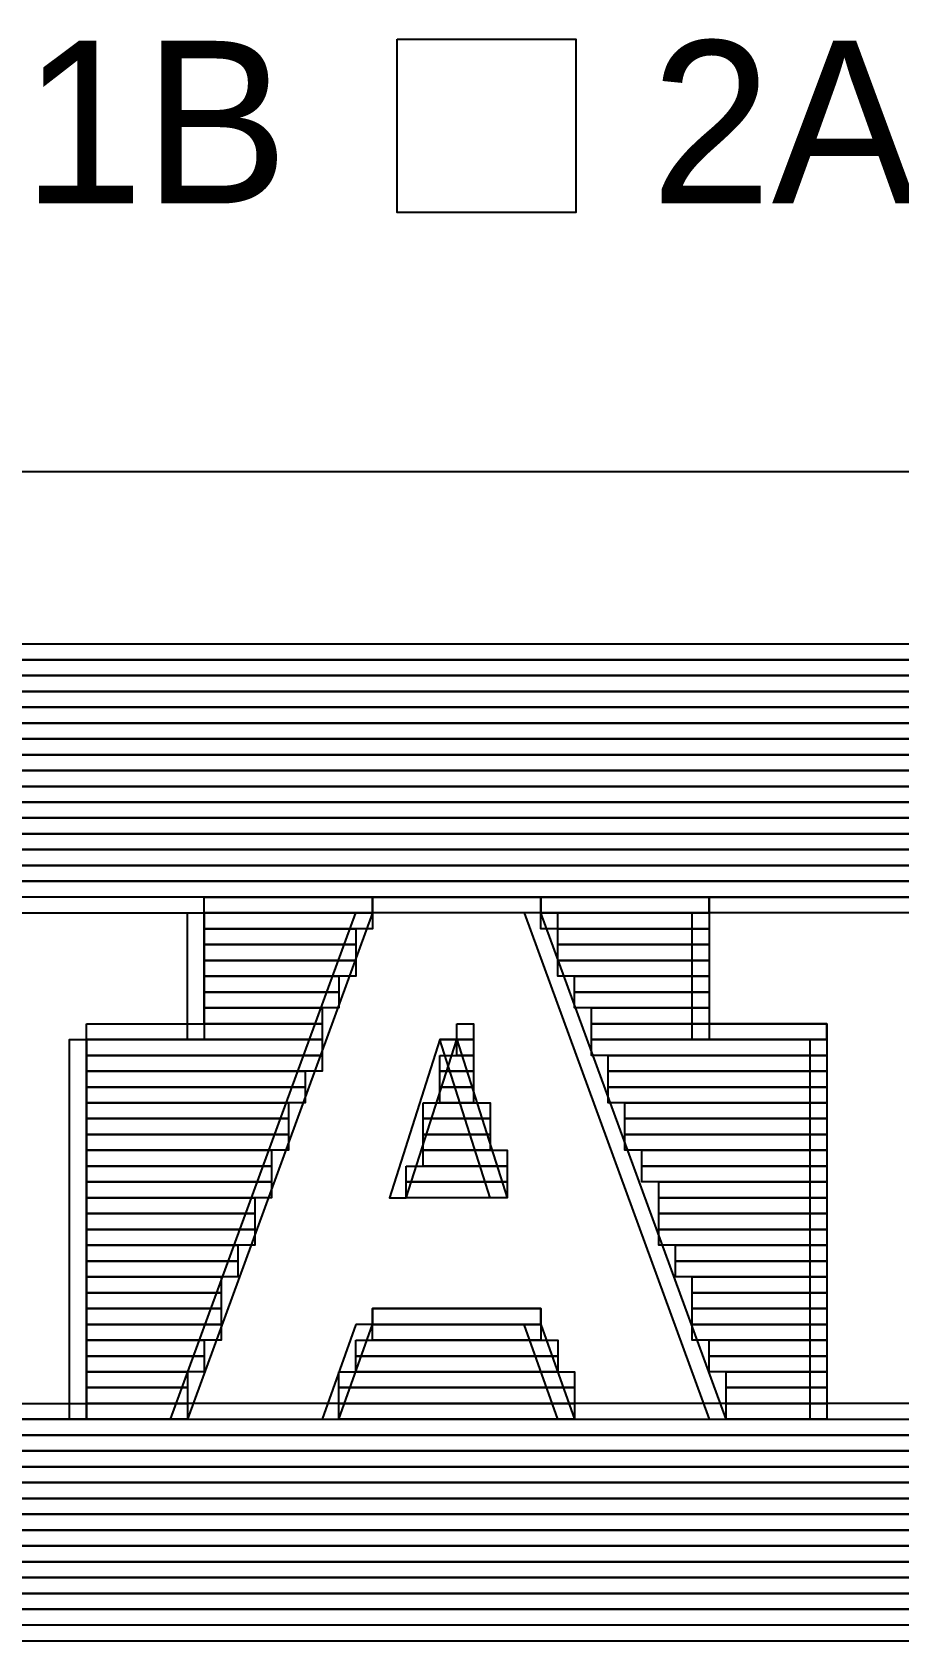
# Model space of a CAD drawing. Extents: x 0 to 841, y 0 to 594.
# Drawn here: x 682.89 to 693.62, y 97.95 to 117.85 of the extents above; entities that cross this region are included whole.
import ezdxf

# ---------------------------------------------------------------- set-up
doc = ezdxf.new("R2010")
doc.units = 0
doc.layers.add('01-LIN-025-A', color=7, linetype='Continuous')

msp = doc.modelspace()

# ---------------------------------------------------------------- linework, layer by layer
at = {"layer": '01-LIN-025-A'}
msp.add_line((648.723, 112.418), (829.276, 112.418), dxfattribs=at)
msp.add_line((648.723, 112.418), (829.276, 112.418), dxfattribs=at)
msp.add_lwpolyline([(687.409, 117.769), (689.62, 117.769), (689.62, 115.624), (687.409, 115.624)], close=True, dxfattribs=at)
msp.add_lwpolyline([(687.409, 117.769), (689.62, 117.769), (689.62, 115.624), (687.409, 115.624)], close=True, dxfattribs=at)
for points in [[(659.387, 110.283), (718.839, 110.283)], [(718.839, 110.087), (659.387, 110.087), (659.387, 110.283)], [(659.387, 110.283), (718.839, 110.283)], [(718.839, 110.087), (659.387, 110.087), (659.387, 110.283)], [(659.387, 110.283), (718.839, 110.283)], [(718.839, 110.087), (659.387, 110.087), (659.387, 110.283)], [(659.387, 110.283), (718.839, 110.283)], [(718.839, 110.087), (659.387, 110.087), (659.387, 110.283)], [(659.387, 110.087), (718.839, 110.087)], [(718.839, 109.891), (659.387, 109.891), (659.387, 110.087)], [(659.387, 110.087), (718.839, 110.087)], [(718.839, 109.891), (659.387, 109.891), (659.387, 110.087)], [(659.387, 109.891), (718.839, 109.891)], [(718.839, 109.695), (659.387, 109.695), (659.387, 109.891)], [(659.387, 109.891), (718.839, 109.891)], [(718.839, 109.695), (659.387, 109.695), (659.387, 109.891)], [(667.723, 109.695), (718.839, 109.695)], [(718.839, 109.499), (667.723, 109.499), (667.723, 109.695)], [(667.723, 109.695), (718.839, 109.695)], [(718.839, 109.499), (667.723, 109.499), (667.723, 109.695)], [(667.931, 109.499), (718.839, 109.499)], [(718.839, 109.304), (667.931, 109.304), (667.931, 109.499)], [(667.931, 109.499), (718.839, 109.499)], [(718.839, 109.304), (667.931, 109.304), (667.931, 109.499)], [(668.139, 109.304), (718.839, 109.304)], [(718.839, 109.108), (668.139, 109.108), (668.139, 109.304)], [(668.139, 109.304), (718.839, 109.304)], [(718.839, 109.108), (668.139, 109.108), (668.139, 109.304)], [(668.139, 109.304), (718.839, 109.304)], [(718.839, 109.108), (668.139, 109.108), (668.139, 109.304)], [(668.139, 109.304), (718.839, 109.304)], [(718.839, 109.108), (668.139, 109.108), (668.139, 109.304)], [(668.348, 109.108), (718.839, 109.108)], [(718.839, 108.912), (668.348, 108.912), (668.348, 109.108)], [(668.348, 109.108), (718.839, 109.108)], [(718.839, 108.912), (668.348, 108.912), (668.348, 109.108)], [(668.557, 108.912), (718.839, 108.912)], [(718.839, 108.717), (668.557, 108.717), (668.557, 108.912)], [(668.557, 108.912), (718.839, 108.912)], [(718.839, 108.717), (668.557, 108.717), (668.557, 108.912)], [(668.765, 108.717), (718.839, 108.717)], [(718.839, 108.52), (668.765, 108.52), (668.765, 108.717)], [(668.765, 108.717), (718.839, 108.717)], [(718.839, 108.52), (668.765, 108.52), (668.765, 108.717)], [(668.973, 108.52), (718.839, 108.52)], [(718.839, 108.324), (668.973, 108.324), (668.973, 108.52)], [(668.973, 108.52), (718.839, 108.52)], [(718.839, 108.324), (668.973, 108.324), (668.973, 108.52)], [(669.182, 108.324), (718.839, 108.324)], [(718.839, 108.129), (669.182, 108.129), (669.182, 108.324)], [(669.182, 108.324), (718.839, 108.324)], [(718.839, 108.129), (669.182, 108.129), (669.182, 108.324)], [(669.39, 108.129), (718.839, 108.129)], [(718.839, 107.933), (669.39, 107.933), (669.39, 108.129)], [(669.39, 108.129), (718.839, 108.129)], [(718.839, 107.933), (669.39, 107.933), (669.39, 108.129)], [(669.598, 108.129), (718.839, 108.129)], [(718.839, 107.933), (669.598, 107.933), (669.598, 108.129)], [(669.598, 108.129), (718.839, 108.129)], [(718.839, 107.933), (669.598, 107.933), (669.598, 108.129)], [(669.807, 107.933), (718.839, 107.933)], [(718.839, 107.737), (669.807, 107.737), (669.807, 107.933)], [(669.807, 107.933), (718.839, 107.933)], [(718.839, 107.737), (669.807, 107.737), (669.807, 107.933)], [(670.015, 107.737), (718.839, 107.737)], [(718.839, 107.541), (670.015, 107.541), (670.015, 107.737)], [(670.015, 107.737), (718.839, 107.737)], [(718.839, 107.541), (670.015, 107.541), (670.015, 107.737)], [(670.432, 107.541), (718.839, 107.541)], [(718.839, 107.346), (670.432, 107.346), (670.432, 107.541)], [(670.432, 107.541), (718.839, 107.541)], [(718.839, 107.346), (670.432, 107.346), (670.432, 107.541)], [(678.143, 107.346), (718.839, 107.346)], [(718.839, 107.15), (678.143, 107.15), (678.143, 107.346)], [(678.143, 107.346), (718.839, 107.346)], [(718.839, 107.15), (678.143, 107.15), (678.143, 107.346)], [(685.019, 107.15), (680.226, 107.15), (680.226, 106.954), (685.019, 106.954), (685.019, 107.15)], [(685.019, 107.15), (680.226, 107.15), (680.226, 106.954), (685.019, 106.954), (685.019, 107.15)], [(685.019, 107.15), (687.103, 107.15), (687.103, 106.954), (685.019, 106.954), (685.019, 107.15)], [(685.019, 107.15), (687.103, 107.15), (687.103, 106.954), (685.019, 106.954), (685.019, 107.15)], [(687.103, 107.15), (689.187, 107.15), (689.187, 106.954), (687.103, 106.954), (687.103, 107.15)], [(687.103, 107.15), (689.187, 107.15), (689.187, 106.954), (687.103, 106.954), (687.103, 107.15)], [(689.187, 107.15), (691.271, 107.15), (691.271, 106.954), (689.187, 106.954), (689.187, 107.15)], [(689.187, 107.15), (691.271, 107.15), (691.271, 106.954), (689.187, 106.954), (689.187, 107.15)], [(691.271, 107.15), (696.063, 107.15), (696.063, 106.954), (691.271, 106.954), (691.271, 107.15)], [(691.271, 107.15), (696.063, 107.15), (696.063, 106.954), (691.271, 106.954), (691.271, 107.15)], [(684.602, 100.687), (686.894, 106.954), (687.103, 106.954), (684.81, 100.687), (684.602, 100.687)], [(684.602, 100.687), (686.894, 106.954), (687.103, 106.954), (684.81, 100.687), (684.602, 100.687)], [(684.81, 105.387), (684.81, 106.954), (685.019, 106.954), (685.019, 105.387), (684.81, 105.387)], [(684.81, 105.387), (684.81, 106.954), (685.019, 106.954), (685.019, 105.387), (684.81, 105.387)], [(685.019, 106.954), (687.103, 106.954), (687.103, 106.758), (685.019, 106.758), (685.019, 106.954)], [(685.019, 106.954), (687.103, 106.954), (687.103, 106.758), (685.019, 106.758), (685.019, 106.954)], [(685.019, 106.954), (687.103, 106.954), (687.103, 106.758), (685.019, 106.758), (685.019, 106.954)], [(685.019, 106.954), (687.103, 106.954), (687.103, 106.758), (685.019, 106.758), (685.019, 106.954)], [(688.978, 106.954), (691.271, 100.687), (691.479, 100.687), (689.187, 106.954), (688.978, 106.954)], [(688.978, 106.954), (691.271, 100.687), (691.479, 100.687), (689.187, 106.954), (688.978, 106.954)], [(689.187, 106.954), (691.271, 106.954), (691.271, 106.758), (689.187, 106.758), (689.187, 106.954)], [(689.187, 106.954), (691.271, 106.954), (691.271, 106.758), (689.187, 106.758), (689.187, 106.954)], [(689.395, 106.954), (691.271, 106.954), (691.271, 106.758), (689.395, 106.758), (689.395, 106.954)], [(689.395, 106.954), (691.271, 106.954), (691.271, 106.758), (689.395, 106.758), (689.395, 106.954)], [(691.062, 105.387), (691.062, 106.954), (691.271, 106.954), (691.271, 105.387), (691.062, 105.387)], [(691.062, 105.387), (691.062, 106.954), (691.271, 106.954), (691.271, 105.387), (691.062, 105.387)], [(685.019, 106.758), (686.894, 106.758), (686.894, 106.562), (685.019, 106.562), (685.019, 106.758)], [(685.019, 106.758), (686.894, 106.758), (686.894, 106.562), (685.019, 106.562), (685.019, 106.758)], [(689.395, 106.758), (691.271, 106.758), (691.271, 106.562), (689.395, 106.562), (689.395, 106.758)], [(689.395, 106.758), (691.271, 106.758), (691.271, 106.562), (689.395, 106.562), (689.395, 106.758)], [(685.019, 106.562), (686.894, 106.562), (686.894, 106.366), (685.019, 106.366), (685.019, 106.562)], [(685.019, 106.562), (686.894, 106.562), (686.894, 106.366), (685.019, 106.366), (685.019, 106.562)], [(689.395, 106.562), (691.271, 106.562), (691.271, 106.366), (689.395, 106.366), (689.395, 106.562)], [(689.395, 106.562), (691.271, 106.562), (691.271, 106.366), (689.395, 106.366), (689.395, 106.562)], [(685.019, 106.366), (686.894, 106.366), (686.894, 106.17), (685.019, 106.17), (685.019, 106.366)], [(685.019, 106.366), (686.894, 106.366), (686.894, 106.17), (685.019, 106.17), (685.019, 106.366)], [(689.395, 106.366), (691.271, 106.366), (691.271, 106.17), (689.395, 106.17), (689.395, 106.366)], [(689.395, 106.366), (691.271, 106.366), (691.271, 106.17), (689.395, 106.17), (689.395, 106.366)], [(685.019, 106.17), (686.686, 106.17), (686.686, 105.975), (685.019, 105.975), (685.019, 106.17)], [(685.019, 106.17), (686.686, 106.17), (686.686, 105.975), (685.019, 105.975), (685.019, 106.17)], [(689.603, 106.17), (691.271, 106.17), (691.271, 105.975), (689.603, 105.975), (689.603, 106.17)], [(689.603, 106.17), (691.271, 106.17), (691.271, 105.975), (689.603, 105.975), (689.603, 106.17)], [(685.019, 105.975), (686.686, 105.975), (686.686, 105.779), (685.019, 105.779), (685.019, 105.975)], [(685.019, 105.975), (686.686, 105.975), (686.686, 105.779), (685.019, 105.779), (685.019, 105.975)], [(685.019, 105.975), (686.686, 105.975), (686.686, 105.779), (685.019, 105.779), (685.019, 105.975)], [(685.019, 105.975), (686.686, 105.975), (686.686, 105.779), (685.019, 105.779), (685.019, 105.975)], [(689.603, 105.975), (691.271, 105.975), (691.271, 105.779), (689.603, 105.779), (689.603, 105.975)], [(689.603, 105.975), (691.271, 105.975), (691.271, 105.779), (689.603, 105.779), (689.603, 105.975)], [(689.603, 105.975), (691.271, 105.975), (691.271, 105.779), (689.603, 105.779), (689.603, 105.975)], [(689.603, 105.975), (691.271, 105.975), (691.271, 105.779), (689.603, 105.779), (689.603, 105.975)], [(685.019, 105.779), (686.478, 105.779), (686.478, 105.583), (685.019, 105.583), (685.019, 105.779)], [(685.019, 105.779), (686.478, 105.779), (686.478, 105.583), (685.019, 105.583), (685.019, 105.779)], [(689.812, 105.779), (691.271, 105.779), (691.271, 105.583), (689.812, 105.583), (689.812, 105.779)], [(689.812, 105.779), (691.271, 105.779), (691.271, 105.583), (689.812, 105.583), (689.812, 105.779)], [(683.56, 105.583), (685.019, 105.583), (685.019, 105.387), (683.56, 105.387), (683.56, 105.583)], [(683.56, 105.583), (686.478, 105.583), (686.478, 105.387), (683.56, 105.387), (683.56, 105.583)], [(683.56, 105.583), (685.019, 105.583), (685.019, 105.387), (683.56, 105.387), (683.56, 105.583)], [(683.56, 105.583), (686.478, 105.583), (686.478, 105.387), (683.56, 105.387), (683.56, 105.583)], [(688.145, 105.583), (688.353, 105.583), (688.353, 105.387), (688.145, 105.387), (688.145, 105.583)], [(688.145, 105.583), (688.353, 105.583), (688.353, 105.387), (688.145, 105.387), (688.145, 105.583)], [(689.812, 105.583), (692.729, 105.583), (692.729, 105.387), (689.812, 105.387), (689.812, 105.583)], [(689.812, 105.583), (692.729, 105.583), (692.729, 105.387), (689.812, 105.387), (689.812, 105.583)], [(692.729, 105.583), (691.271, 105.583), (691.271, 105.387), (692.729, 105.387), (692.729, 105.583)], [(692.729, 105.583), (691.271, 105.583), (691.271, 105.387), (692.729, 105.387), (692.729, 105.583)], [(683.352, 100.687), (683.352, 105.387), (683.56, 105.387), (683.56, 100.687), (683.352, 100.687)], [(683.352, 100.687), (683.352, 105.387), (683.56, 105.387), (683.56, 100.687), (683.352, 100.687)], [(683.56, 105.387), (686.478, 105.387), (686.478, 105.191), (683.56, 105.191), (683.56, 105.387)], [(683.56, 105.387), (686.478, 105.387), (686.478, 105.191), (683.56, 105.191), (683.56, 105.387)], [(687.936, 105.387), (687.311, 103.428), (687.52, 103.428), (688.145, 105.387), (687.936, 105.387)], [(687.936, 105.387), (687.311, 103.428), (687.52, 103.428), (688.145, 105.387), (687.936, 105.387)], [(688.561, 103.428), (687.936, 105.387), (688.145, 105.387), (688.77, 103.428), (688.561, 103.428)], [(688.561, 103.428), (687.936, 105.387), (688.145, 105.387), (688.77, 103.428), (688.561, 103.428)], [(688.145, 105.387), (688.353, 105.387), (688.353, 105.191), (688.145, 105.191), (688.145, 105.387)], [(688.145, 105.387), (688.353, 105.387), (688.353, 105.191), (688.145, 105.191), (688.145, 105.387)], [(689.812, 105.387), (692.729, 105.387), (692.729, 105.191), (689.812, 105.191), (689.812, 105.387)], [(689.812, 105.387), (692.729, 105.387), (692.729, 105.191), (689.812, 105.191), (689.812, 105.387)], [(692.52, 100.687), (692.52, 105.387), (692.729, 105.387), (692.729, 100.687), (692.52, 100.687)], [(692.52, 100.687), (692.52, 105.387), (692.729, 105.387), (692.729, 100.687), (692.52, 100.687)], [(683.56, 105.191), (686.478, 105.191), (686.478, 104.995), (683.56, 104.995), (683.56, 105.191)], [(683.56, 105.191), (686.478, 105.191), (686.478, 104.995), (683.56, 104.995), (683.56, 105.191)], [(687.936, 105.191), (688.353, 105.191), (688.353, 104.995), (687.936, 104.995), (687.936, 105.191)], [(687.936, 105.191), (688.353, 105.191), (688.353, 104.995), (687.936, 104.995), (687.936, 105.191)], [(690.02, 105.191), (692.729, 105.191), (692.729, 104.995), (690.02, 104.995), (690.02, 105.191)], [(690.02, 105.191), (692.729, 105.191), (692.729, 104.995), (690.02, 104.995), (690.02, 105.191)], [(683.56, 104.995), (686.269, 104.995), (686.269, 104.799), (683.56, 104.799), (683.56, 104.995)], [(683.56, 104.995), (686.269, 104.995), (686.269, 104.799), (683.56, 104.799), (683.56, 104.995)], [(687.936, 104.995), (688.353, 104.995), (688.353, 104.799), (687.936, 104.799), (687.936, 104.995)], [(687.936, 104.995), (688.353, 104.995), (688.353, 104.799), (687.936, 104.799), (687.936, 104.995)], [(690.02, 104.995), (692.729, 104.995), (692.729, 104.799), (690.02, 104.799), (690.02, 104.995)], [(690.02, 104.995), (692.729, 104.995), (692.729, 104.799), (690.02, 104.799), (690.02, 104.995)], [(683.56, 104.799), (686.269, 104.799), (686.269, 104.604), (683.56, 104.604), (683.56, 104.799)], [(683.56, 104.799), (686.269, 104.799), (686.269, 104.604), (683.56, 104.604), (683.56, 104.799)], [(683.56, 104.799), (686.269, 104.799), (686.269, 104.604), (683.56, 104.604), (683.56, 104.799)], [(683.56, 104.799), (686.269, 104.799), (686.269, 104.604), (683.56, 104.604), (683.56, 104.799)], [(687.936, 104.799), (688.353, 104.799), (688.353, 104.604), (687.936, 104.604), (687.936, 104.799)], [(687.936, 104.799), (688.353, 104.799), (688.353, 104.604), (687.936, 104.604), (687.936, 104.799)], [(687.936, 104.799), (688.353, 104.799), (688.353, 104.604), (687.936, 104.604), (687.936, 104.799)], [(687.936, 104.799), (688.353, 104.799), (688.353, 104.604), (687.936, 104.604), (687.936, 104.799)], [(690.02, 104.799), (692.729, 104.799), (692.729, 104.604), (690.02, 104.604), (690.02, 104.799)], [(690.02, 104.799), (692.729, 104.799), (692.729, 104.604), (690.02, 104.604), (690.02, 104.799)], [(690.02, 104.799), (692.729, 104.799), (692.729, 104.604), (690.02, 104.604), (690.02, 104.799)], [(690.02, 104.799), (692.729, 104.799), (692.729, 104.604), (690.02, 104.604), (690.02, 104.799)], [(683.56, 104.604), (686.061, 104.604), (686.061, 104.408), (683.56, 104.408), (683.56, 104.604)], [(683.56, 104.604), (686.061, 104.604), (686.061, 104.408), (683.56, 104.408), (683.56, 104.604)], [(687.728, 104.604), (688.561, 104.604), (688.561, 104.408), (687.728, 104.408), (687.728, 104.604)], [(687.728, 104.604), (688.561, 104.604), (688.561, 104.408), (687.728, 104.408), (687.728, 104.604)], [(690.228, 104.604), (692.729, 104.604), (692.729, 104.408), (690.228, 104.408), (690.228, 104.604)], [(690.228, 104.604), (692.729, 104.604), (692.729, 104.408), (690.228, 104.408), (690.228, 104.604)], [(683.56, 104.408), (686.061, 104.408), (686.061, 104.212), (683.56, 104.212), (683.56, 104.408)], [(683.56, 104.408), (686.061, 104.408), (686.061, 104.212), (683.56, 104.212), (683.56, 104.408)], [(687.728, 104.408), (688.561, 104.408), (688.561, 104.212), (687.728, 104.212), (687.728, 104.408)], [(687.728, 104.408), (688.561, 104.408), (688.561, 104.212), (687.728, 104.212), (687.728, 104.408)], [(690.228, 104.408), (692.729, 104.408), (692.729, 104.212), (690.228, 104.212), (690.228, 104.408)], [(690.228, 104.408), (692.729, 104.408), (692.729, 104.212), (690.228, 104.212), (690.228, 104.408)], [(683.56, 104.212), (686.061, 104.212), (686.061, 104.017), (683.56, 104.017), (683.56, 104.212)], [(683.56, 104.212), (686.061, 104.212), (686.061, 104.017), (683.56, 104.017), (683.56, 104.212)], [(687.728, 104.212), (688.561, 104.212), (688.561, 104.017), (687.728, 104.017), (687.728, 104.212)], [(687.728, 104.212), (688.561, 104.212), (688.561, 104.017), (687.728, 104.017), (687.728, 104.212)], [(690.228, 104.212), (692.729, 104.212), (692.729, 104.017), (690.228, 104.017), (690.228, 104.212)], [(690.228, 104.212), (692.729, 104.212), (692.729, 104.017), (690.228, 104.017), (690.228, 104.212)], [(683.56, 104.017), (685.853, 104.017), (685.853, 103.82), (683.56, 103.82), (683.56, 104.017)], [(683.56, 104.017), (685.853, 104.017), (685.853, 103.82), (683.56, 103.82), (683.56, 104.017)], [(687.728, 104.017), (688.77, 104.017), (688.77, 103.82), (687.728, 103.82), (687.728, 104.017)], [(687.728, 104.017), (688.77, 104.017), (688.77, 103.82), (687.728, 103.82), (687.728, 104.017)], [(690.437, 104.017), (692.729, 104.017), (692.729, 103.82), (690.437, 103.82), (690.437, 104.017)], [(690.437, 104.017), (692.729, 104.017), (692.729, 103.82), (690.437, 103.82), (690.437, 104.017)], [(683.56, 103.82), (685.853, 103.82), (685.853, 103.624), (683.56, 103.624), (683.56, 103.82)], [(683.56, 103.82), (685.853, 103.82), (685.853, 103.624), (683.56, 103.624), (683.56, 103.82)], [(683.56, 103.82), (685.853, 103.82), (685.853, 103.624), (683.56, 103.624), (683.56, 103.82)], [(683.56, 103.82), (685.853, 103.82), (685.853, 103.624), (683.56, 103.624), (683.56, 103.82)], [(687.52, 103.82), (688.77, 103.82), (688.77, 103.624), (687.52, 103.624), (687.52, 103.82)], [(687.52, 103.82), (688.77, 103.82), (688.77, 103.624), (687.52, 103.624), (687.52, 103.82)], [(690.437, 103.82), (692.729, 103.82), (692.729, 103.624), (690.437, 103.624), (690.437, 103.82)], [(690.437, 103.82), (692.729, 103.82), (692.729, 103.624), (690.437, 103.624), (690.437, 103.82)], [(690.437, 103.82), (692.729, 103.82), (692.729, 103.624), (690.437, 103.624), (690.437, 103.82)], [(690.437, 103.82), (692.729, 103.82), (692.729, 103.624), (690.437, 103.624), (690.437, 103.82)], [(683.56, 103.624), (685.853, 103.624), (685.853, 103.428), (683.56, 103.428), (683.56, 103.624)], [(683.56, 103.624), (685.853, 103.624), (685.853, 103.428), (683.56, 103.428), (683.56, 103.624)], [(687.52, 103.624), (688.77, 103.624), (688.77, 103.428), (687.52, 103.428), (687.52, 103.624)], [(687.52, 103.624), (688.77, 103.624), (688.77, 103.428), (687.52, 103.428), (687.52, 103.624)], [(687.52, 103.624), (688.77, 103.624), (688.77, 103.428), (687.52, 103.428), (687.52, 103.624)], [(687.52, 103.624), (688.77, 103.624), (688.77, 103.428), (687.52, 103.428), (687.52, 103.624)], [(690.646, 103.624), (692.729, 103.624), (692.729, 103.428), (690.646, 103.428), (690.646, 103.624)], [(690.646, 103.624), (692.729, 103.624), (692.729, 103.428), (690.646, 103.428), (690.646, 103.624)], [(683.56, 103.428), (685.644, 103.428), (685.644, 103.233), (683.56, 103.233), (683.56, 103.428)], [(683.56, 103.428), (685.644, 103.428), (685.644, 103.233), (683.56, 103.233), (683.56, 103.428)], [(690.646, 103.428), (692.729, 103.428), (692.729, 103.233), (690.646, 103.233), (690.646, 103.428)], [(690.646, 103.428), (692.729, 103.428), (692.729, 103.233), (690.646, 103.233), (690.646, 103.428)], [(683.56, 103.233), (685.644, 103.233), (685.644, 103.037), (683.56, 103.037), (683.56, 103.233)], [(683.56, 103.233), (685.644, 103.233), (685.644, 103.037), (683.56, 103.037), (683.56, 103.233)], [(690.646, 103.233), (692.729, 103.233), (692.729, 103.037), (690.646, 103.037), (690.646, 103.233)], [(690.646, 103.233), (692.729, 103.233), (692.729, 103.037), (690.646, 103.037), (690.646, 103.233)], [(683.56, 103.037), (685.644, 103.037), (685.644, 102.841), (683.56, 102.841), (683.56, 103.037)], [(683.56, 103.037), (685.644, 103.037), (685.644, 102.841), (683.56, 102.841), (683.56, 103.037)], [(690.646, 103.037), (692.729, 103.037), (692.729, 102.841), (690.646, 102.841), (690.646, 103.037)], [(690.646, 103.037), (692.729, 103.037), (692.729, 102.841), (690.646, 102.841), (690.646, 103.037)], [(683.56, 102.841), (685.435, 102.841), (685.435, 102.646), (683.56, 102.646), (683.56, 102.841)], [(683.56, 102.841), (685.435, 102.841), (685.435, 102.646), (683.56, 102.646), (683.56, 102.841)], [(690.854, 102.841), (692.729, 102.841), (692.729, 102.646), (690.854, 102.646), (690.854, 102.841)], [(690.854, 102.841), (692.729, 102.841), (692.729, 102.646), (690.854, 102.646), (690.854, 102.841)], [(683.56, 102.646), (685.435, 102.646), (685.435, 102.45), (683.56, 102.45), (683.56, 102.646)], [(683.56, 102.646), (685.435, 102.646), (685.435, 102.45), (683.56, 102.45), (683.56, 102.646)], [(683.56, 102.646), (685.435, 102.646), (685.435, 102.45), (683.56, 102.45), (683.56, 102.646)], [(683.56, 102.646), (685.435, 102.646), (685.435, 102.45), (683.56, 102.45), (683.56, 102.646)], [(690.854, 102.646), (692.729, 102.646), (692.729, 102.45), (690.854, 102.45), (690.854, 102.646)], [(690.854, 102.646), (692.729, 102.646), (692.729, 102.45), (690.854, 102.45), (690.854, 102.646)], [(690.854, 102.646), (692.729, 102.646), (692.729, 102.45), (690.854, 102.45), (690.854, 102.646)], [(690.854, 102.646), (692.729, 102.646), (692.729, 102.45), (690.854, 102.45), (690.854, 102.646)], [(683.56, 102.45), (685.228, 102.45), (685.228, 102.254), (683.56, 102.254), (683.56, 102.45)], [(683.56, 102.45), (685.228, 102.45), (685.228, 102.254), (683.56, 102.254), (683.56, 102.45)], [(691.062, 102.45), (692.729, 102.45), (692.729, 102.254), (691.062, 102.254), (691.062, 102.45)], [(691.062, 102.45), (692.729, 102.45), (692.729, 102.254), (691.062, 102.254), (691.062, 102.45)], [(683.56, 102.254), (685.228, 102.254), (685.228, 102.058), (683.56, 102.058), (683.56, 102.254)], [(683.56, 102.254), (685.228, 102.254), (685.228, 102.058), (683.56, 102.058), (683.56, 102.254)], [(691.062, 102.254), (692.729, 102.254), (692.729, 102.058), (691.062, 102.058), (691.062, 102.254)], [(691.062, 102.254), (692.729, 102.254), (692.729, 102.058), (691.062, 102.058), (691.062, 102.254)], [(683.56, 102.058), (685.228, 102.058), (685.228, 101.862), (683.56, 101.862), (683.56, 102.058)], [(683.56, 102.058), (685.228, 102.058), (685.228, 101.862), (683.56, 101.862), (683.56, 102.058)], [(689.187, 102.058), (687.103, 102.058), (687.103, 101.862), (689.187, 101.862), (689.187, 102.058)], [(687.103, 102.058), (689.187, 102.058), (689.187, 101.862), (687.103, 101.862), (687.103, 102.058)], [(689.187, 102.058), (687.103, 102.058), (687.103, 101.862), (689.187, 101.862), (689.187, 102.058)], [(687.103, 102.058), (689.187, 102.058), (689.187, 101.862), (687.103, 101.862), (687.103, 102.058)], [(691.062, 102.058), (692.729, 102.058), (692.729, 101.862), (691.062, 101.862), (691.062, 102.058)], [(691.062, 102.058), (692.729, 102.058), (692.729, 101.862), (691.062, 101.862), (691.062, 102.058)], [(683.56, 101.862), (685.228, 101.862), (685.228, 101.666), (683.56, 101.666), (683.56, 101.862)], [(683.56, 101.862), (685.228, 101.862), (685.228, 101.666), (683.56, 101.666), (683.56, 101.862)], [(686.894, 101.862), (686.478, 100.687), (686.686, 100.687), (687.103, 101.862), (686.894, 101.862)], [(686.894, 101.862), (686.478, 100.687), (686.686, 100.687), (687.103, 101.862), (686.894, 101.862)], [(687.103, 101.862), (689.187, 101.862), (689.187, 101.666), (687.103, 101.666), (687.103, 101.862)], [(687.103, 101.862), (689.187, 101.862), (689.187, 101.666), (687.103, 101.666), (687.103, 101.862)], [(689.395, 100.687), (688.978, 101.862), (689.187, 101.862), (689.603, 100.687), (689.395, 100.687)], [(689.395, 100.687), (688.978, 101.862), (689.187, 101.862), (689.603, 100.687), (689.395, 100.687)], [(691.062, 101.862), (692.729, 101.862), (692.729, 101.666), (691.062, 101.666), (691.062, 101.862)], [(691.062, 101.862), (692.729, 101.862), (692.729, 101.666), (691.062, 101.666), (691.062, 101.862)], [(683.56, 101.666), (685.019, 101.666), (685.019, 101.47), (683.56, 101.47), (683.56, 101.666)], [(683.56, 101.666), (685.019, 101.666), (685.019, 101.47), (683.56, 101.47), (683.56, 101.666)], [(683.56, 101.666), (685.019, 101.666), (685.019, 101.47), (683.56, 101.47), (683.56, 101.666)], [(683.56, 101.666), (685.019, 101.666), (685.019, 101.47), (683.56, 101.47), (683.56, 101.666)], [(686.894, 101.666), (689.395, 101.666), (689.395, 101.47), (686.894, 101.47), (686.894, 101.666)], [(686.894, 101.666), (689.395, 101.666), (689.395, 101.47), (686.894, 101.47), (686.894, 101.666)], [(686.894, 101.666), (689.395, 101.666), (689.395, 101.47), (686.894, 101.47), (686.894, 101.666)], [(686.894, 101.666), (689.395, 101.666), (689.395, 101.47), (686.894, 101.47), (686.894, 101.666)], [(691.271, 101.666), (692.729, 101.666), (692.729, 101.47), (691.271, 101.47), (691.271, 101.666)], [(691.271, 101.666), (692.729, 101.666), (692.729, 101.47), (691.271, 101.47), (691.271, 101.666)], [(691.271, 101.666), (692.729, 101.666), (692.729, 101.47), (691.271, 101.47), (691.271, 101.666)], [(691.271, 101.666), (692.729, 101.666), (692.729, 101.47), (691.271, 101.47), (691.271, 101.666)], [(683.56, 101.47), (685.019, 101.47), (685.019, 101.275), (683.56, 101.275), (683.56, 101.47)], [(683.56, 101.47), (685.019, 101.47), (685.019, 101.275), (683.56, 101.275), (683.56, 101.47)], [(686.894, 101.47), (689.395, 101.47), (689.395, 101.275), (686.894, 101.275), (686.894, 101.47)], [(686.894, 101.47), (689.395, 101.47), (689.395, 101.275), (686.894, 101.275), (686.894, 101.47)], [(691.271, 101.47), (692.729, 101.47), (692.729, 101.275), (691.271, 101.275), (691.271, 101.47)], [(691.271, 101.47), (692.729, 101.47), (692.729, 101.275), (691.271, 101.275), (691.271, 101.47)], [(683.56, 101.275), (684.81, 101.275), (684.81, 101.079), (683.56, 101.079), (683.56, 101.275)], [(683.56, 101.275), (684.81, 101.275), (684.81, 101.079), (683.56, 101.079), (683.56, 101.275)], [(686.686, 101.275), (689.603, 101.275), (689.603, 101.079), (686.686, 101.079), (686.686, 101.275)], [(686.686, 101.275), (689.603, 101.275), (689.603, 101.079), (686.686, 101.079), (686.686, 101.275)], [(691.479, 101.275), (692.729, 101.275), (692.729, 101.079), (691.479, 101.079), (691.479, 101.275)], [(691.479, 101.275), (692.729, 101.275), (692.729, 101.079), (691.479, 101.079), (691.479, 101.275)], [(683.56, 101.079), (684.81, 101.079), (684.81, 100.883), (683.56, 100.883), (683.56, 101.079)], [(683.56, 101.079), (684.81, 101.079), (684.81, 100.883), (683.56, 100.883), (683.56, 101.079)], [(686.686, 101.079), (689.603, 101.079), (689.603, 100.883), (686.686, 100.883), (686.686, 101.079)], [(686.686, 101.079), (689.603, 101.079), (689.603, 100.883), (686.686, 100.883), (686.686, 101.079)], [(691.479, 101.079), (692.729, 101.079), (692.729, 100.883), (691.479, 100.883), (691.479, 101.079)], [(691.479, 101.079), (692.729, 101.079), (692.729, 100.883), (691.479, 100.883), (691.479, 101.079)], [(681.893, 100.883), (683.56, 100.883), (683.56, 100.687), (681.893, 100.687), (681.893, 100.883)], [(681.893, 100.883), (683.56, 100.883), (683.56, 100.687), (681.893, 100.687), (681.893, 100.883)], [(683.56, 100.883), (684.81, 100.883), (684.81, 100.687), (683.56, 100.687), (683.56, 100.883)], [(683.56, 100.883), (684.81, 100.883), (684.81, 100.687), (683.56, 100.687), (683.56, 100.883)], [(686.686, 100.883), (684.81, 100.883), (684.81, 100.687), (686.686, 100.687), (686.686, 100.883)], [(686.686, 100.883), (684.81, 100.883), (684.81, 100.687), (686.686, 100.687), (686.686, 100.883)], [(686.686, 100.883), (689.603, 100.883), (689.603, 100.687), (686.686, 100.687), (686.686, 100.883)], [(686.686, 100.883), (689.603, 100.883), (689.603, 100.687), (686.686, 100.687), (686.686, 100.883)], [(691.479, 100.883), (689.603, 100.883), (689.603, 100.687), (691.479, 100.687), (691.479, 100.883)], [(691.479, 100.883), (689.603, 100.883), (689.603, 100.687), (691.479, 100.687), (691.479, 100.883)], [(691.479, 100.883), (692.729, 100.883), (692.729, 100.687), (691.479, 100.687), (691.479, 100.883)], [(691.479, 100.883), (692.729, 100.883), (692.729, 100.687), (691.479, 100.687), (691.479, 100.883)], [(694.396, 100.883), (692.729, 100.883), (692.729, 100.687), (694.396, 100.687), (694.396, 100.883)], [(694.396, 100.883), (692.729, 100.883), (692.729, 100.687), (694.396, 100.687), (694.396, 100.883)], [(678.35, 100.687), (718.839, 100.687)], [(718.839, 100.491), (678.35, 100.491), (678.35, 100.687)], [(678.35, 100.687), (718.839, 100.687)], [(718.839, 100.491), (678.35, 100.491), (678.35, 100.687)], [(670.224, 100.491), (718.839, 100.491)], [(718.839, 100.295), (670.224, 100.295), (670.224, 100.491)], [(670.224, 100.491), (718.839, 100.491)], [(718.839, 100.295), (670.224, 100.295), (670.224, 100.491)], [(670.432, 100.491), (718.839, 100.491)], [(718.839, 100.295), (670.432, 100.295), (670.432, 100.491)], [(670.432, 100.491), (718.839, 100.491)], [(718.839, 100.295), (670.432, 100.295), (670.432, 100.491)], [(669.807, 100.295), (718.839, 100.295)], [(718.839, 100.099), (669.807, 100.099), (669.807, 100.295)], [(669.807, 100.295), (718.839, 100.295)], [(718.839, 100.099), (669.807, 100.099), (669.807, 100.295)], [(669.598, 100.099), (718.839, 100.099)], [(718.839, 99.904), (669.598, 99.904), (669.598, 100.099)], [(669.598, 100.099), (718.839, 100.099)], [(718.839, 99.904), (669.598, 99.904), (669.598, 100.099)], [(669.182, 99.904), (718.839, 99.904)], [(718.839, 99.708), (669.182, 99.708), (669.182, 99.904)], [(669.182, 99.904), (718.839, 99.904)], [(718.839, 99.708), (669.182, 99.708), (669.182, 99.904)], [(668.765, 99.708), (718.839, 99.708)], [(718.839, 99.512), (668.765, 99.512), (668.765, 99.708)], [(668.765, 99.708), (718.839, 99.708)], [(718.839, 99.512), (668.765, 99.512), (668.765, 99.708)], [(659.387, 99.512), (718.839, 99.512)], [(718.839, 99.317), (659.387, 99.317), (659.387, 99.512)], [(659.387, 99.512), (718.839, 99.512)], [(718.839, 99.317), (659.387, 99.317), (659.387, 99.512)], [(667.931, 99.512), (718.839, 99.512)], [(718.839, 99.317), (667.931, 99.317), (667.931, 99.512)], [(667.931, 99.512), (718.839, 99.512)], [(718.839, 99.317), (667.931, 99.317), (667.931, 99.512)], [(659.387, 99.317), (718.839, 99.317)], [(718.839, 99.12), (659.387, 99.12), (659.387, 99.317)], [(659.387, 99.317), (718.839, 99.317)], [(718.839, 99.12), (659.387, 99.12), (659.387, 99.317)], [(659.387, 99.12), (718.839, 99.12)], [(718.839, 98.924), (659.387, 98.924), (659.387, 99.12)], [(659.387, 99.12), (718.839, 99.12)], [(718.839, 98.924), (659.387, 98.924), (659.387, 99.12)], [(659.387, 98.924), (718.839, 98.924)], [(718.839, 98.728), (659.387, 98.728), (659.387, 98.924)], [(659.387, 98.924), (718.839, 98.924)], [(718.839, 98.728), (659.387, 98.728), (659.387, 98.924)], [(659.387, 98.728), (718.839, 98.728)], [(718.839, 98.533), (659.387, 98.533), (659.387, 98.728)], [(659.387, 98.728), (718.839, 98.728)], [(718.839, 98.533), (659.387, 98.533), (659.387, 98.728)], [(659.387, 98.533), (718.839, 98.533)], [(718.839, 98.337), (659.387, 98.337), (659.387, 98.533)], [(659.387, 98.533), (718.839, 98.533)], [(718.839, 98.337), (659.387, 98.337), (659.387, 98.533)], [(659.387, 98.337), (718.839, 98.337)], [(718.839, 98.141), (659.387, 98.141), (659.387, 98.337)], [(659.387, 98.337), (718.839, 98.337)], [(718.839, 98.141), (659.387, 98.141), (659.387, 98.337)], [(659.387, 98.337), (718.839, 98.337)], [(718.839, 98.141), (659.387, 98.141), (659.387, 98.337)], [(659.387, 98.337), (718.839, 98.337)], [(718.839, 98.141), (659.387, 98.141), (659.387, 98.337)], [(718.839, 98.141), (659.387, 98.141), (659.387, 97.946), (718.839, 97.946)], [(718.839, 98.141), (659.387, 98.141), (659.387, 97.946), (718.839, 97.946)]]:
    msp.add_lwpolyline(points, dxfattribs=at)

# ---------------------------------------------------------------- texts
msp.add_text('Acceptance Code:  1      1B      2A      2      3      4  ', height=2.0126, dxfattribs=at).set_placement((653.298, 115.734))
msp.add_text('Acceptance Code:  1      1B      2A      2      3      4  ', height=2.0126, dxfattribs=at).set_placement((653.298, 115.734))

doc.saveas('drawing.dxf')
